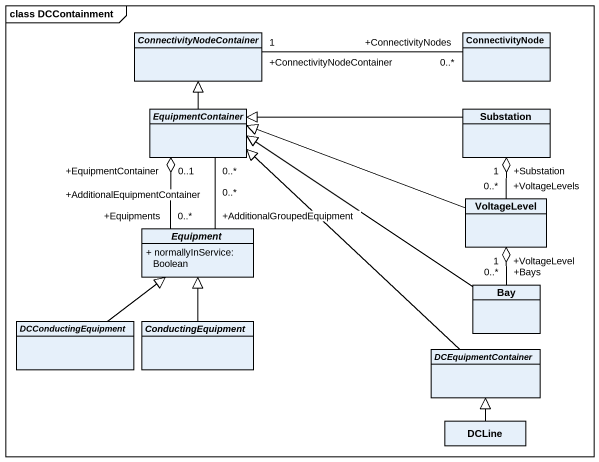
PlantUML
@startuml
mainframe class DCContainment
hide circle
hide empty members
skinparam classAttributeIconSize 0
abstract class ConnectivityNodeContainer
class ConnectivityNode
abstract class EquipmentContainer
class Substation
class VoltageLevel
abstract class Equipment {
  + normallyInService: Boolean
}
class Bay
abstract class DCConductingEquipment
abstract class ConductingEquipment
abstract class DCEquipmentContainer
class DCLine
ConnectivityNode "+ConnectivityNodes\n0..*" -left- "+ConnectivityNodeContainer\n1" ConnectivityNodeContainer
EquipmentContainer -up-|> ConnectivityNodeContainer
EquipmentContainer "+EquipmentContainer\n0..1" o-- "+Equipments\n0..*" Equipment
EquipmentContainer "+AdditionalEquipmentContainer\n0..*" -- "+AdditionalGroupedEquipment\n0..*" Equipment
Substation -left-|> EquipmentContainer
Substation "+Substation\n1" o-- "+VoltageLevels\n0..*" VoltageLevel
VoltageLevel -left-|> EquipmentContainer
VoltageLevel "+VoltageLevel\n1" o-- "+Bays\n0..*" Bay
Bay -left-|> EquipmentContainer
DCConductingEquipment -up-|> Equipment
ConductingEquipment -up-|> Equipment
DCEquipmentContainer -up-|> EquipmentContainer
DCLine -up-|> DCEquipmentContainer
@enduml
